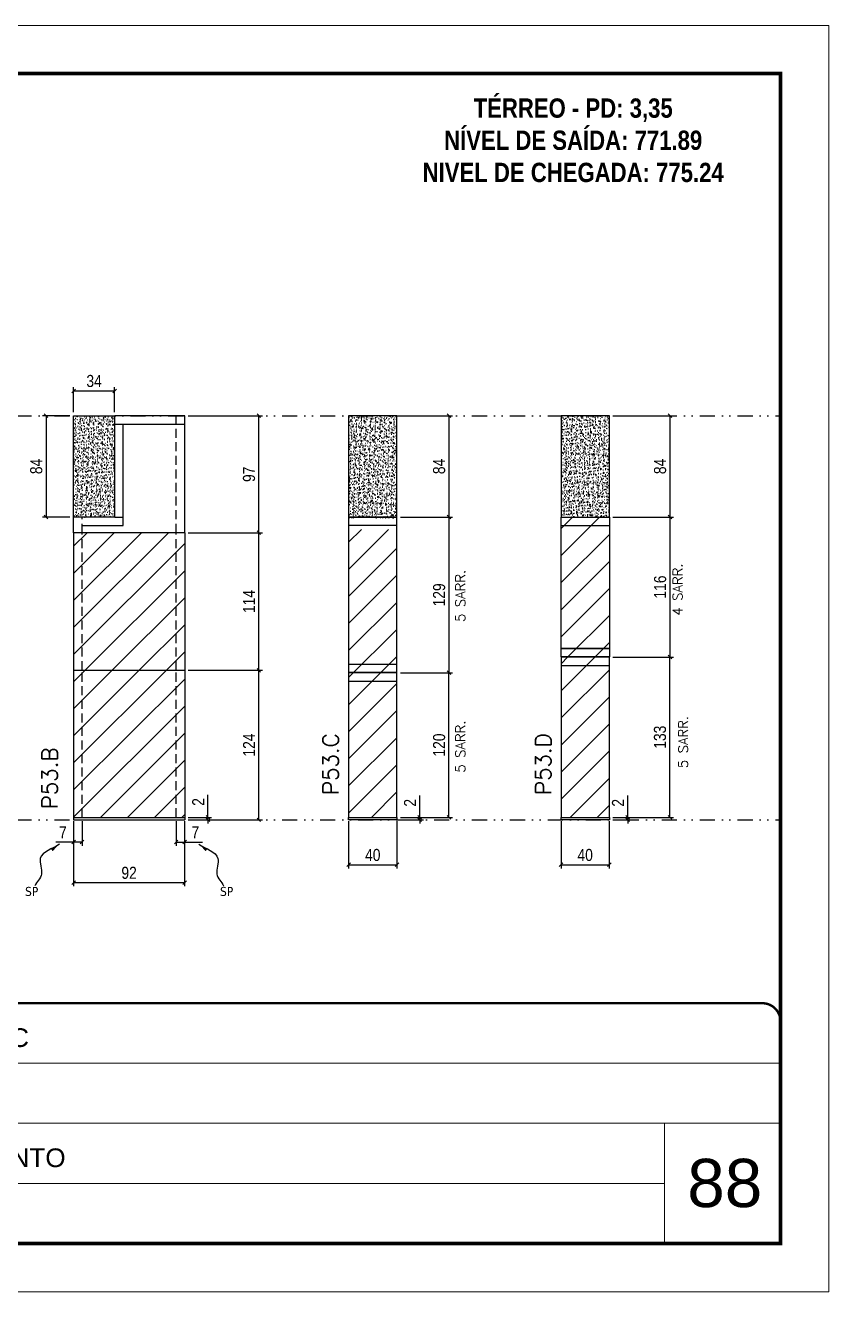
# Model space of a CAD drawing. Extents: x 2949 to 9203, y -16089 to 12527.
# Drawn here: x 8537 to 9203, y -12643 to -11593 of the extents above; entities that cross this region are included whole.
import ezdxf

# ---------------------------------------------------------------- set-up
doc = ezdxf.new("R2010")
doc.units = 0
for name, pattern in [('CONTINUO', [0]), ('DASHED', [0.75, 0.5, -0.25]), ('DIVIDE2', [0.625, 0.25, -0.125, 0, -0.125, 0, -0.125]), ('HIDDEN', [0.375, 0.25, -0.125])]:
    doc.linetypes.add(name, pattern=pattern)
for name, color, linetype, lineweight in [('CARIMBO', 255, 'Continuous', 9), ('Folhas', 255, 'Continuous', 9), ('Hachura', 251, 'Continuous', 9), ('SARRAFO DE PRESSAO', 251, 'DASHED', 9), ('Texto Seção', 7, 'Continuous', 15)]:
    doc.layers.add(name, color=color, linetype=linetype, lineweight=lineweight)
for name, color, linetype in [('COTA', 241, 'Continuous'), ('NOMENCLATURA', 7, 'Continuous'), ('Nível', 160, 'Continuous'), ('Painéis', 200, 'Continuous'), ('Romaneio', 10, 'Continuous'), ('SARR_2.2x7', 40, 'Continuous'), ('Sarrafo de Pressão', 42, 'HIDDEN'), ('texto', 7, 'Continuous')]:
    doc.layers.add(name, color=color, linetype=linetype)
doc.styles.add('ARIAL', font='arial.ttf')
doc.styles.add('COTA TECNICA', font='techl___.ttf', dxfattribs={"height": 10})
doc.styles.add('COTA TECNICA-50', font='techl___.ttf', dxfattribs={"height": 10})
doc.styles.add('REGUA-120', font='ROMANS.shx', dxfattribs={"height": 15})
doc.styles.add('ROMANC', font='techb___.ttf', dxfattribs={"height": 2.5})
doc.styles.add('ROMANS', font='romans.shx')
doc.styles.get("Standard").update_dxf_attribs({"font": 'arial.ttf'})
doc.dimstyles.new('COTA PAINEL-50', dxfattribs={"dimtxt": 10, "dimasz": 3, "dimexe": 3, "dimexo": 3, "dimgap": 3, "dimtad": 1, "dimdec": 1, "dimzin": 12, "dimdsep": 46, "dimtxsty": 'COTA TECNICA-50', "dimblk1": 'OBLIQUE', "dimblk2": 'OBLIQUE', "dimsah": 1, "dimcen": 0.9, "dimclrd": 4, "dimclre": 4, "dimclrt": 240, "dimadec": 1, "dimazin": 3, "dimtfac": 1, "dimtdec": 1, "dimtmove": 0, "dimatfit": 3, "dimfxl": 1, "dimtolj": 1, "dimtzin": 12, "dimarcsym": 0})
doc.dimstyles.new('PAINEL', dxfattribs={"dimtxt": 10, "dimasz": 3, "dimexe": 3, "dimexo": 3, "dimgap": 3, "dimtad": 1, "dimdec": 1, "dimzin": 12, "dimdsep": 46, "dimtxsty": 'COTA TECNICA', "dimblk1": 'OBLIQUE', "dimblk2": 'OBLIQUE', "dimsah": 1, "dimcen": 0.9, "dimclrd": 4, "dimclre": 4, "dimclrt": 240, "dimadec": 1, "dimazin": 3, "dimtfac": 1, "dimtdec": 1, "dimtmove": 0, "dimatfit": 3, "dimfxl": 1, "dimtolj": 1, "dimtzin": 12, "dimarcsym": 0})
doc.dimstyles.get("Standard").update_dxf_attribs({"dimtxt": 0.18, "dimasz": 0.18, "dimexe": 0.18, "dimexo": 0.0625, "dimgap": 0.09, "dimtad": 0, "dimtih": 1, "dimtoh": 1, "dimdec": 4, "dimzin": 0, "dimdsep": 46, "dimtxsty": 'Standard', "dimcen": 0.09, "dimadec": 0, "dimazin": 0, "dimtfac": 1, "dimtdec": 4, "dimtofl": 0, "dimtmove": 0, "dimatfit": 3, "dimfxl": 1, "dimtolj": 1, "dimtzin": 0, "dimarcsym": 0})
pattern_1 = [(45, (-121303.467, -37644.947), (-11.2253202, 11.2253202), [])]

# ---------------------------------------------------------------- blocks, each defined once
blk = doc.blocks.new('9999999999')
at = {"color": 30, "linetype": 'CONTINUO'}
for p, q in [((98564.6, 34379.6), (99584, 34379.6)), ((98564.6, 34329.8), (99488, 34329.8)), ((99584, 34329.8), (99488, 34329.8)), ((99488, 34329.8), (99488, 34230.2)), ((98564.6, 34280), (99488, 34280))]:
    blk.add_line(p, q, dxfattribs=at)
at = {"color": 30, "linetype": 'CONTINUO', "const_width": 2}
blk.add_lwpolyline([(99584, 34230.2), (99584, 34414.4, 0.414214), (99569, 34429.4), (98229, 34429.4, 0.414214), (98214, 34414.4), (98214, 34245.2, 0.414214), (98229, 34230.2), (99584, 34230.2)], format="xyb", dxfattribs=at)
at = {"layer": 'Folhas'}
blk.add_lwpolyline([(98139, 34190.2), (99624, 34190.2), (99624, 35240.2), (98139, 35240.2)], close=True, dxfattribs=at)
at = {"layer": 'Folhas', "color": 30, "const_width": 3}
blk.add_lwpolyline([(98214, 34230.2), (99584, 34230.2), (99584, 35200.2), (98214, 35200.2)], close=True, dxfattribs=at)
at = {"color": 7, "linetype": 'Continuous', "ltscale": 5, "style": 'ARIAL'}
for s, height, p in [('ROCONTEC', 15.48, (98837.7, 34393.1)), ('1° PAVIMENTO', 15.483, (98837.7, 34293.5))]:
    blk.add_text(s, height=height, dxfattribs=at).set_placement(p)
blk = doc.blocks.new('_Oblique')
at = {"color": 0, "linetype": 'ByBlock', "lineweight": -2}
blk.add_line((-0.5, -0.5), (0.5, 0.5), dxfattribs=at)
blk = doc.blocks.new('*D3126')
at = {"layer": 'COTA', "color": 4, "lineweight": -2, "transparency": 16777216}
for p, q in [((8804.8, -12253.1), (8804.8, -12292.4)), ((8844.8, -12253.1), (8844.8, -12292.4)), ((8804.8, -12289.4), (8844.8, -12289.4))]:
    blk.add_line(p, q, dxfattribs=at)
at = {"layer": 'Defpoints', "color": 0, "transparency": 16777216}
for p in [(8804.8, -12250.1), (8844.8, -12250.1), (8844.8, -12289.4)]:
    blk.add_point(p, dxfattribs=at)
at = {"layer": 'COTA', "color": 4, "lineweight": -2, "transparency": 16777216, "xscale": 3, "yscale": 3, "zscale": 3, "rotation": 180}
blk.add_blockref('_Oblique', (8804.8, -12289.4), dxfattribs=at)
at = {"layer": 'COTA', "color": 4, "lineweight": -2, "transparency": 16777216, "xscale": 3, "yscale": 3, "zscale": 3}
blk.add_blockref('_Oblique', (8844.8, -12289.4), dxfattribs=at)
at = {"layer": 'COTA', "color": 240, "transparency": 16777216, "insert": (8824.8, -12281.3), "char_height": 10, "attachment_point": 5, "style": 'COTA TECNICA'}
blk.add_mtext('\\A1;40', dxfattribs=at)
blk = doc.blocks.new('*D3127')
at = {"layer": 'COTA', "color": 4, "lineweight": -2, "transparency": 16777216}
for p, q in [((8863.7, -12250.1), (8863.7, -12231.9)), ((8847.8, -12250.1), (8866.7, -12250.1)), ((8847.8, -12252.1), (8866.7, -12252.1)), ((8863.7, -12252.1), (8863.7, -12250.1)), ((8863.7, -12252.1), (8863.7, -12255.1))]:
    blk.add_line(p, q, dxfattribs=at)
at = {"layer": 'Defpoints', "color": 0, "transparency": 16777216}
for p in [(8844.8, -12250.1), (8844.8, -12252.1), (8863.7, -12250.1)]:
    blk.add_point(p, dxfattribs=at)
at = {"layer": 'COTA', "color": 4, "lineweight": -2, "transparency": 16777216, "xscale": 3, "yscale": 3, "zscale": 3}
for p, rotation in [((8863.7, -12250.1), 270), ((8863.7, -12252.1), 90)]:
    blk.add_blockref('_Oblique', p, dxfattribs=dict(at, rotation=rotation))
at = {"layer": 'COTA', "color": 240, "transparency": 16777216, "insert": (8855.7, -12238), "char_height": 10, "attachment_point": 5, "rotation": 90, "style": 'COTA TECNICA-50'}
blk.add_mtext('\\A1;2', dxfattribs=at)
blk = doc.blocks.new('*D3140')
at = {"layer": 'COTA', "color": 4, "linetype": 'ByBlock', "lineweight": -2, "transparency": 16777216}
for p, q in [((8847.8, -12130.1), (8890.9, -12130.1)), ((8887.9, -12250.1), (8887.9, -12130.1)), ((8847.8, -12250.1), (8890.9, -12250.1))]:
    blk.add_line(p, q, dxfattribs=at)
at = {"layer": 'Defpoints', "color": 0, "linetype": 'ByBlock', "transparency": 16777216}
for p in [(8844.8, -12130.1), (8887.9, -12130.1), (8844.8, -12250.1)]:
    blk.add_point(p, dxfattribs=at)
at = {"layer": 'COTA', "color": 4, "linetype": 'ByBlock', "lineweight": -2, "transparency": 16777216, "xscale": 3, "yscale": 3, "zscale": 3}
for p, rotation in [((8887.9, -12130.1), 90), ((8887.9, -12250.1), 270)]:
    blk.add_blockref('_Oblique', p, dxfattribs=dict(at, rotation=rotation))
at = {"layer": 'COTA', "color": 240, "linetype": 'ByBlock', "transparency": 16777216, "insert": (8879.8, -12190.1), "char_height": 10, "attachment_point": 5, "rotation": 90, "style": 'COTA TECNICA'}
blk.add_mtext('\\A1;120', dxfattribs=at)
blk = doc.blocks.new('*D3128')
at = {"layer": 'COTA', "color": 4, "lineweight": -2, "transparency": 16777216}
for p, q in [((8980.8, -12253.1), (8980.8, -12292.4)), ((9020.8, -12253.1), (9020.8, -12292.4)), ((8980.8, -12289.4), (9020.8, -12289.4))]:
    blk.add_line(p, q, dxfattribs=at)
at = {"layer": 'Defpoints', "color": 0, "transparency": 16777216}
for p in [(8980.8, -12250.1), (9020.8, -12250.1), (9020.8, -12289.4)]:
    blk.add_point(p, dxfattribs=at)
at = {"layer": 'COTA', "color": 4, "lineweight": -2, "transparency": 16777216, "xscale": 3, "yscale": 3, "zscale": 3, "rotation": 180}
blk.add_blockref('_Oblique', (8980.8, -12289.4), dxfattribs=at)
at = {"layer": 'COTA', "color": 4, "lineweight": -2, "transparency": 16777216, "xscale": 3, "yscale": 3, "zscale": 3}
blk.add_blockref('_Oblique', (9020.8, -12289.4), dxfattribs=at)
at = {"layer": 'COTA', "color": 240, "transparency": 16777216, "insert": (9000.8, -12281.3), "char_height": 10, "attachment_point": 5, "style": 'COTA TECNICA'}
blk.add_mtext('\\A1;40', dxfattribs=at)
blk = doc.blocks.new('*D3129')
at = {"layer": 'COTA', "color": 4, "lineweight": -2, "transparency": 16777216}
for p, q in [((9036, -12250.1), (9036, -12231.9)), ((9023.8, -12250.1), (9039, -12250.1)), ((9023.8, -12252.1), (9039, -12252.1)), ((9036, -12252.1), (9036, -12250.1)), ((9036, -12252.1), (9036, -12255.1))]:
    blk.add_line(p, q, dxfattribs=at)
at = {"layer": 'Defpoints', "color": 0, "transparency": 16777216}
for p in [(9020.8, -12250.1), (9020.8, -12252.1), (9036, -12250.1)]:
    blk.add_point(p, dxfattribs=at)
at = {"layer": 'COTA', "color": 4, "lineweight": -2, "transparency": 16777216, "xscale": 3, "yscale": 3, "zscale": 3}
for p, rotation in [((9036, -12250.1), 270), ((9036, -12252.1), 90)]:
    blk.add_blockref('_Oblique', p, dxfattribs=dict(at, rotation=rotation))
at = {"layer": 'COTA', "color": 240, "transparency": 16777216, "insert": (9028, -12238), "char_height": 10, "attachment_point": 5, "rotation": 90, "style": 'COTA TECNICA-50'}
blk.add_mtext('\\A1;2', dxfattribs=at)
blk = doc.blocks.new('*D3141')
at = {"layer": 'COTA', "color": 4, "linetype": 'ByBlock', "lineweight": -2, "transparency": 16777216}
for p, q in [((9023.8, -11917.1), (9074, -11917.1)), ((9071, -11917.1), (9071, -12001.1)), ((9023.8, -12001.1), (9074, -12001.1))]:
    blk.add_line(p, q, dxfattribs=at)
at = {"layer": 'Defpoints', "color": 0, "linetype": 'ByBlock', "transparency": 16777216}
for p in [(9020.8, -11917.1), (9020.8, -12001.1), (9071, -12001.1)]:
    blk.add_point(p, dxfattribs=at)
at = {"layer": 'COTA', "color": 4, "linetype": 'ByBlock', "lineweight": -2, "transparency": 16777216, "xscale": 3, "yscale": 3, "zscale": 3}
for p, rotation in [((9071, -11917.1), 90), ((9071, -12001.1), 270)]:
    blk.add_blockref('_Oblique', p, dxfattribs=dict(at, rotation=rotation))
at = {"layer": 'COTA', "color": 240, "linetype": 'ByBlock', "transparency": 16777216, "insert": (9062.9, -11959.1), "char_height": 10, "attachment_point": 5, "rotation": 90, "style": 'COTA TECNICA'}
blk.add_mtext('\\A1;84', dxfattribs=at)
blk = doc.blocks.new('*D3142')
at = {"layer": 'COTA', "color": 4, "linetype": 'ByBlock', "lineweight": -2, "transparency": 16777216}
for p, q in [((9023.8, -12117.1), (9074, -12117.1)), ((9071, -12250.1), (9071, -12117.1)), ((9023.8, -12250.1), (9074, -12250.1))]:
    blk.add_line(p, q, dxfattribs=at)
at = {"layer": 'Defpoints', "color": 0, "linetype": 'ByBlock', "transparency": 16777216}
for p in [(9020.8, -12117.1), (9071, -12117.1), (9020.8, -12250.1)]:
    blk.add_point(p, dxfattribs=at)
at = {"layer": 'COTA', "color": 4, "linetype": 'ByBlock', "lineweight": -2, "transparency": 16777216, "xscale": 3, "yscale": 3, "zscale": 3}
for p, rotation in [((9071, -12117.1), 90), ((9071, -12250.1), 270)]:
    blk.add_blockref('_Oblique', p, dxfattribs=dict(at, rotation=rotation))
at = {"layer": 'COTA', "color": 240, "linetype": 'ByBlock', "transparency": 16777216, "insert": (9062.8, -12183.6), "char_height": 10, "attachment_point": 5, "rotation": 90, "style": 'COTA TECNICA'}
blk.add_mtext('\\A1;133', dxfattribs=at)
blk = doc.blocks.new('*D3130')
at = {"layer": 'COTA', "color": 4, "lineweight": -2, "transparency": 16777216}
for p, q in [((8576.9, -12253.1), (8576.9, -12307.2)), ((8668.9, -12253.1), (8668.9, -12307.2)), ((8576.9, -12304.2), (8668.9, -12304.2))]:
    blk.add_line(p, q, dxfattribs=at)
at = {"layer": 'Defpoints', "color": 0, "transparency": 16777216}
for p in [(8576.9, -12250.1), (8668.9, -12250.1), (8668.9, -12304.2)]:
    blk.add_point(p, dxfattribs=at)
at = {"layer": 'COTA', "color": 4, "lineweight": -2, "transparency": 16777216, "xscale": 3, "yscale": 3, "zscale": 3, "rotation": 180}
blk.add_blockref('_Oblique', (8576.9, -12304.2), dxfattribs=at)
at = {"layer": 'COTA', "color": 4, "lineweight": -2, "transparency": 16777216, "xscale": 3, "yscale": 3, "zscale": 3}
blk.add_blockref('_Oblique', (8668.9, -12304.2), dxfattribs=at)
at = {"layer": 'COTA', "color": 240, "transparency": 16777216, "insert": (8622.9, -12296.1), "char_height": 10, "attachment_point": 5, "style": 'COTA TECNICA'}
blk.add_mtext('\\A1;92', dxfattribs=at)
blk = doc.blocks.new('*D3131')
at = {"layer": 'COTA', "color": 4, "lineweight": -2, "transparency": 16777216}
for p, q in [((8661.9, -12253.1), (8661.9, -12273.6)), ((8668.9, -12255.1), (8668.9, -12273.6)), ((8661.9, -12270.6), (8668.9, -12270.6)), ((8668.9, -12270.6), (8683.7, -12270.6))]:
    blk.add_line(p, q, dxfattribs=at)
at = {"layer": 'Defpoints', "color": 0, "transparency": 16777216}
for p in [(8661.9, -12250.1), (8668.9, -12252.1), (8668.9, -12270.6)]:
    blk.add_point(p, dxfattribs=at)
at = {"layer": 'COTA', "color": 4, "lineweight": -2, "transparency": 16777216, "xscale": 3, "yscale": 3, "zscale": 3, "rotation": 180}
blk.add_blockref('_Oblique', (8661.9, -12270.6), dxfattribs=at)
at = {"layer": 'COTA', "color": 4, "lineweight": -2, "transparency": 16777216, "xscale": 3, "yscale": 3, "zscale": 3}
blk.add_blockref('_Oblique', (8668.9, -12270.6), dxfattribs=at)
at = {"layer": 'COTA', "color": 240, "transparency": 16777216, "insert": (8677.8, -12262.5), "char_height": 10, "attachment_point": 5, "style": 'COTA TECNICA-50'}
blk.add_mtext('\\A1;7', dxfattribs=at)
blk = doc.blocks.new('*D3132')
at = {"layer": 'COTA', "color": 4, "lineweight": -2, "transparency": 16777216}
for p, q in [((8583.9, -12253.1), (8583.9, -12273.6)), ((8576.9, -12255.1), (8576.9, -12273.6)), ((8576.9, -12270.6), (8562.2, -12270.6)), ((8583.9, -12270.6), (8576.9, -12270.6))]:
    blk.add_line(p, q, dxfattribs=at)
at = {"layer": 'Defpoints', "color": 0, "transparency": 16777216}
for p in [(8576.9, -12252.1), (8583.9, -12250.1), (8576.9, -12270.6)]:
    blk.add_point(p, dxfattribs=at)
at = {"layer": 'COTA', "color": 4, "lineweight": -2, "transparency": 16777216, "xscale": 3, "yscale": 3, "zscale": 3, "rotation": 180}
blk.add_blockref('_Oblique', (8576.9, -12270.6), dxfattribs=at)
at = {"layer": 'COTA', "color": 4, "lineweight": -2, "transparency": 16777216, "xscale": 3, "yscale": 3, "zscale": 3}
blk.add_blockref('_Oblique', (8583.9, -12270.6), dxfattribs=at)
at = {"layer": 'COTA', "color": 240, "transparency": 16777216, "insert": (8568.1, -12262.5), "char_height": 10, "attachment_point": 5, "style": 'COTA TECNICA-50'}
blk.add_mtext('\\A1;7', dxfattribs=at)
blk = doc.blocks.new('*D3133')
at = {"layer": 'Defpoints', "color": 0, "linetype": 'ByBlock', "transparency": 16777216}
for p in [(8668.9, -12128.1), (8730.4, -12128.1), (8668.9, -12252.1)]:
    blk.add_point(p, dxfattribs=at)
at = {"layer": 'Romaneio', "color": 4, "linetype": 'ByBlock', "lineweight": -2, "transparency": 16777216}
for p, q in [((8671.9, -12128.1), (8733.4, -12128.1)), ((8730.4, -12252.1), (8730.4, -12128.1)), ((8671.9, -12252.1), (8733.4, -12252.1))]:
    blk.add_line(p, q, dxfattribs=at)
at = {"layer": 'Romaneio', "color": 4, "linetype": 'ByBlock', "lineweight": -2, "transparency": 16777216, "xscale": 3, "yscale": 3, "zscale": 3}
for p, rotation in [((8730.4, -12128.1), 90), ((8730.4, -12252.1), 270)]:
    blk.add_blockref('_Oblique', p, dxfattribs=dict(at, rotation=rotation))
at = {"layer": 'Romaneio', "color": 240, "linetype": 'ByBlock', "transparency": 16777216, "insert": (8722.3, -12190.1), "char_height": 10, "attachment_point": 5, "rotation": 90, "style": 'COTA TECNICA'}
blk.add_mtext('\\A1;124', dxfattribs=at)
blk = doc.blocks.new('*D3134')
at = {"layer": 'COTA', "color": 4, "lineweight": -2, "transparency": 16777216}
for p, q in [((8688.2, -12250.1), (8688.2, -12231.3)), ((8671.9, -12250.1), (8691.2, -12250.1)), ((8671.9, -12252.1), (8691.2, -12252.1)), ((8688.2, -12252.1), (8688.2, -12250.1)), ((8688.2, -12252.1), (8688.2, -12255.1))]:
    blk.add_line(p, q, dxfattribs=at)
at = {"layer": 'Defpoints', "color": 0, "transparency": 16777216}
for p in [(8668.9, -12250.1), (8668.9, -12252.1), (8688.2, -12252.1)]:
    blk.add_point(p, dxfattribs=at)
at = {"layer": 'COTA', "color": 4, "lineweight": -2, "transparency": 16777216, "xscale": 3, "yscale": 3, "zscale": 3}
for p, rotation in [((8688.2, -12250.1), 270), ((8688.2, -12252.1), 90)]:
    blk.add_blockref('_Oblique', p, dxfattribs=dict(at, rotation=rotation))
at = {"layer": 'COTA', "color": 240, "transparency": 16777216, "insert": (8680.2, -12237.3), "char_height": 10, "attachment_point": 5, "rotation": 90, "style": 'COTA TECNICA-50'}
blk.add_mtext('\\A1;2', dxfattribs=at)
blk = doc.blocks.new('*D3135')
at = {"layer": 'COTA', "color": 4, "linetype": 'ByBlock', "lineweight": -2, "transparency": 16777216}
for p, q in [((8671.9, -12014.1), (8733.4, -12014.1)), ((8730.4, -12128.1), (8730.4, -12014.1)), ((8674.3, -12128.1), (8733.4, -12128.1))]:
    blk.add_line(p, q, dxfattribs=at)
at = {"layer": 'Defpoints', "color": 0, "linetype": 'ByBlock', "transparency": 16777216}
for p in [(8668.9, -12014.1), (8730.4, -12014.1), (8671.3, -12128.1)]:
    blk.add_point(p, dxfattribs=at)
at = {"layer": 'COTA', "color": 4, "linetype": 'ByBlock', "lineweight": -2, "transparency": 16777216, "xscale": 3, "yscale": 3, "zscale": 3}
for p, rotation in [((8730.4, -12014.1), 90), ((8730.4, -12128.1), 270)]:
    blk.add_blockref('_Oblique', p, dxfattribs=dict(at, rotation=rotation))
at = {"layer": 'COTA', "color": 240, "linetype": 'ByBlock', "transparency": 16777216, "insert": (8722.3, -12071.1), "char_height": 10, "attachment_point": 5, "rotation": 90, "style": 'COTA TECNICA'}
blk.add_mtext('\\A1;114', dxfattribs=at)
blk = doc.blocks.new('*D3144')
at = {"layer": 'COTA', "color": 4, "linetype": 'ByBlock', "lineweight": -2, "transparency": 16777216}
for p, q in [((8847.8, -11917.1), (8890.9, -11917.1)), ((8887.9, -11917.1), (8887.9, -12001.1)), ((8847.8, -12001.1), (8890.9, -12001.1))]:
    blk.add_line(p, q, dxfattribs=at)
at = {"layer": 'Defpoints', "color": 0, "linetype": 'ByBlock', "transparency": 16777216}
for p in [(8844.8, -11917.1), (8844.8, -12001.1), (8887.9, -12001.1)]:
    blk.add_point(p, dxfattribs=at)
at = {"layer": 'COTA', "color": 4, "linetype": 'ByBlock', "lineweight": -2, "transparency": 16777216, "xscale": 3, "yscale": 3, "zscale": 3}
for p, rotation in [((8887.9, -11917.1), 90), ((8887.9, -12001.1), 270)]:
    blk.add_blockref('_Oblique', p, dxfattribs=dict(at, rotation=rotation))
at = {"layer": 'COTA', "color": 240, "linetype": 'ByBlock', "transparency": 16777216, "insert": (8879.8, -11959.1), "char_height": 10, "attachment_point": 5, "rotation": 90, "style": 'COTA TECNICA'}
blk.add_mtext('\\A1;84', dxfattribs=at)
blk = doc.blocks.new('*D3136')
at = {"layer": 'COTA', "color": 4, "linetype": 'ByBlock', "lineweight": -2, "transparency": 16777216}
for p, q in [((8847.8, -12001.1), (8890.9, -12001.1)), ((8887.9, -12001.1), (8887.9, -12130.1)), ((8847.8, -12130.1), (8890.9, -12130.1))]:
    blk.add_line(p, q, dxfattribs=at)
at = {"layer": 'Defpoints', "color": 0, "linetype": 'ByBlock', "transparency": 16777216}
for p in [(8844.8, -12001.1), (8844.8, -12130.1), (8887.9, -12130.1)]:
    blk.add_point(p, dxfattribs=at)
at = {"layer": 'COTA', "color": 4, "linetype": 'ByBlock', "lineweight": -2, "transparency": 16777216, "xscale": 3, "yscale": 3, "zscale": 3}
for p, rotation in [((8887.9, -12001.1), 90), ((8887.9, -12130.1), 270)]:
    blk.add_blockref('_Oblique', p, dxfattribs=dict(at, rotation=rotation))
at = {"layer": 'COTA', "color": 240, "linetype": 'ByBlock', "transparency": 16777216, "insert": (8879.8, -12065.6), "char_height": 10, "attachment_point": 5, "rotation": 90, "style": 'COTA TECNICA'}
blk.add_mtext('\\A1;129', dxfattribs=at)
blk = doc.blocks.new('*D3143')
at = {"layer": 'COTA', "color": 4, "lineweight": -2, "transparency": 16777216}
for p, q in [((9023.8, -12001.1), (9074, -12001.1)), ((9071, -12001.1), (9071, -12117.1)), ((9023.8, -12117.1), (9074, -12117.1))]:
    blk.add_line(p, q, dxfattribs=at)
at = {"layer": 'Defpoints', "color": 0, "transparency": 16777216}
for p in [(9020.8, -12001.1), (9020.8, -12117.1), (9071, -12117.1)]:
    blk.add_point(p, dxfattribs=at)
at = {"layer": 'COTA', "color": 4, "lineweight": -2, "transparency": 16777216, "xscale": 3, "yscale": 3, "zscale": 3}
for p, rotation in [((9071, -12001.1), 90), ((9071, -12117.1), 270)]:
    blk.add_blockref('_Oblique', p, dxfattribs=dict(at, rotation=rotation))
at = {"layer": 'COTA', "color": 240, "transparency": 16777216, "insert": (9062.9, -12059.1), "char_height": 10, "attachment_point": 5, "rotation": 90, "style": 'COTA TECNICA'}
blk.add_mtext('\\A1;116', dxfattribs=at)
blk = doc.blocks.new('*D3146')
at = {"layer": 'COTA', "color": 4, "linetype": 'ByBlock', "lineweight": -2, "transparency": 16777216}
for p, q in [((8671.9, -11917.1), (8733.4, -11917.1)), ((8730.4, -12014.1), (8730.4, -11917.1)), ((8671.9, -12014.1), (8733.4, -12014.1))]:
    blk.add_line(p, q, dxfattribs=at)
at = {"layer": 'Defpoints', "color": 0, "linetype": 'ByBlock', "transparency": 16777216}
for p in [(8668.9, -11917.1), (8730.4, -11917.1), (8668.9, -12014.1)]:
    blk.add_point(p, dxfattribs=at)
at = {"layer": 'COTA', "color": 4, "linetype": 'ByBlock', "lineweight": -2, "transparency": 16777216, "xscale": 3, "yscale": 3, "zscale": 3}
for p, rotation in [((8730.4, -11917.1), 90), ((8730.4, -12014.1), 270)]:
    blk.add_blockref('_Oblique', p, dxfattribs=dict(at, rotation=rotation))
at = {"layer": 'COTA', "color": 240, "linetype": 'ByBlock', "transparency": 16777216, "insert": (8722.3, -11965.6), "char_height": 10, "attachment_point": 5, "rotation": 90, "style": 'COTA TECNICA'}
blk.add_mtext('\\A1;97', dxfattribs=at)
blk = doc.blocks.new('*D3148')
at = {"layer": 'COTA', "color": 4, "lineweight": -2, "transparency": 16777216}
for p, q in [((8573.9, -11917.1), (8551.1, -11917.1)), ((8554.1, -11917.1), (8554.1, -12001.1)), ((8573.9, -12001.1), (8551.1, -12001.1))]:
    blk.add_line(p, q, dxfattribs=at)
at = {"layer": 'Defpoints', "color": 0, "transparency": 16777216}
for p in [(8576.9, -11917.1), (8554.1, -12001.1), (8576.9, -12001.1)]:
    blk.add_point(p, dxfattribs=at)
at = {"layer": 'COTA', "color": 4, "lineweight": -2, "transparency": 16777216, "xscale": 3, "yscale": 3, "zscale": 3}
for p, rotation in [((8554.1, -11917.1), 90), ((8554.1, -12001.1), 270)]:
    blk.add_blockref('_Oblique', p, dxfattribs=dict(at, rotation=rotation))
at = {"layer": 'COTA', "color": 240, "transparency": 16777216, "insert": (8546, -11959.1), "char_height": 10, "attachment_point": 5, "rotation": 90, "style": 'COTA TECNICA-50'}
blk.add_mtext('\\A1;84', dxfattribs=at)
blk = doc.blocks.new('*D3149')
at = {"layer": 'COTA', "color": 4, "lineweight": -2, "transparency": 16777216}
for p, q in [((8576.9, -11914.1), (8576.9, -11893.5)), ((8576.9, -11896.5), (8610.9, -11896.5)), ((8610.9, -11914.1), (8610.9, -11893.5))]:
    blk.add_line(p, q, dxfattribs=at)
at = {"layer": 'Defpoints', "color": 0, "transparency": 16777216}
for p in [(8610.9, -11896.5), (8576.9, -11917.1), (8610.9, -11917.1)]:
    blk.add_point(p, dxfattribs=at)
at = {"layer": 'COTA', "color": 4, "lineweight": -2, "transparency": 16777216, "xscale": 3, "yscale": 3, "zscale": 3, "rotation": 180}
blk.add_blockref('_Oblique', (8576.9, -11896.5), dxfattribs=at)
at = {"layer": 'COTA', "color": 4, "lineweight": -2, "transparency": 16777216, "xscale": 3, "yscale": 3, "zscale": 3}
blk.add_blockref('_Oblique', (8610.9, -11896.5), dxfattribs=at)
at = {"layer": 'COTA', "color": 240, "transparency": 16777216, "insert": (8593.9, -11888.3), "char_height": 10, "attachment_point": 5, "style": 'COTA TECNICA-50'}
blk.add_mtext('\\A1;34', dxfattribs=at)

msp = doc.modelspace()

# ---------------------------------------------------------------- hatches: boundary and pattern name
at = {"layer": 'COTA', "linetype": 'ByBlock'}
h = msp.add_hatch(dxfattribs=at)
h.set_pattern_fill('AR-CONC', color=256, scale=0.03)
h.paths.add_polyline_path([(8610.95, -11917.06), (8576.95, -11917.06), (8576.95, -12001.06), (8610.95, -12001.06)])
h = msp.add_hatch(dxfattribs=at)
h.set_pattern_fill('AR-CONC', color=256, scale=0.03)
h.set_pattern_definition([(50, (-122920.3215, -41195.2722), (5.46554007, -0.47817257), [0.5715, -6.2865]), (355, (-122920.3215, -41195.272), (-1.05730264, 5.73170536), [0.4572, -5.02921753]), (100.4514447, (-122919.866, -41195.312), (4.40823741, 5.25353256), [0.48570026, -5.34270734]), (46.1842, (-122920.3215, -41193.748), (8.13237123, -1.26126984), [0.85725, -9.42975]), (96.6355576, (-122919.644, -41193.853), (7.122124, 7.42278374), [0.7285507, -8.01406824]), (351.184151, (-122920.3215, -41193.748), (7.122124, 7.42278374), [0.685799, -7.54379196]), (21, (-122919.5595, -41194.1292), (4.54843174, -3.06795595), [0.5715, -6.2865]), (326, (-122919.5595, -41194.129), (1.85406085, 5.52563898), [0.4572, -5.0292]), (71.451445, (-122919.1805, -41194.385), (6.40249258, 2.45768307), [0.48570026, -5.34269813]), (37.5, (-122920.3215, -41195.2722), (0.092658098, 2.536651166), [0, -4.96824, 0, -5.1054, 0, -5.04825]), (7.5, (-122920.3215, -41195.2722), (2.004589875, 3.005417245), [0, -2.91084, 0, -4.85394, 0, -1.92405]), (327.5, (-122922.0208, -41195.2722), (4.067717855, -0.17186232), [0, -1.905, 0, -5.9436, 0, -7.8867]), (317.5, (-122922.7828, -41195.2722), (4.44387544, 0.76279473), [0, -2.4765, 0, -3.94716, 0, -5.6007])])
h.paths.add_polyline_path([(8804.78, -12001.86), (8844.78, -12001.86), (8844.78, -11917.06), (8804.78, -11917.06)])
h = msp.add_hatch(dxfattribs=at)
h.set_pattern_fill('AR-CONC', color=256, scale=0.03)
h.set_pattern_definition([(50, (-122744.2647, -41154.4722), (5.46554007, -0.47817257), [0.5715, -6.2865]), (355, (-122744.2647, -41154.472), (-1.05730264, 5.73170536), [0.4572, -5.02921753]), (100.4514447, (-122743.809, -41154.512), (4.40823741, 5.25353256), [0.48570026, -5.34270734]), (46.1842, (-122744.265, -41152.948), (8.13237123, -1.26126984), [0.85725, -9.42975]), (96.6355576, (-122743.587, -41153.053), (7.122124, 7.42278374), [0.7285507, -8.01406824]), (351.184151, (-122744.265, -41152.948), (7.122124, 7.42278374), [0.685799, -7.54379196]), (21, (-122743.5027, -41153.3292), (4.54843174, -3.06795595), [0.5715, -6.2865]), (326, (-122743.5027, -41153.329), (1.85406085, 5.52563898), [0.4572, -5.0292]), (71.451445, (-122743.1237, -41153.585), (6.40249258, 2.45768307), [0.48570026, -5.34269813]), (37.5, (-122744.2647, -41154.4722), (0.092658098, 2.536651166), [0, -4.96824, 0, -5.1054, 0, -5.04825]), (7.5, (-122744.2647, -41154.4722), (2.004589875, 3.005417245), [0, -2.91084, 0, -4.85394, 0, -1.92405]), (327.5, (-122745.964, -41154.4722), (4.067717855, -0.17186232), [0, -1.905, 0, -5.9436, 0, -7.8867]), (317.5, (-122746.726, -41154.4722), (4.44387544, 0.76279473), [0, -2.4765, 0, -3.94716, 0, -5.6007])])
h.paths.add_polyline_path([(8980.84, -12001.06), (9020.84, -12001.06), (9020.84, -11917.06), (8980.84, -11917.06)])
at = {"layer": 'Hachura'}
h = msp.add_hatch(dxfattribs=at)
h.set_pattern_fill('ANSI31', color=256, scale=5)
h.paths.add_polyline_path([(9020.84, -12001.06), (8980.84, -12001.06), (8980.84, -12117.06), (9020.84, -12117.06)])
at = {"layer": 'Hachura', "linetype": 'ByBlock'}
h = msp.add_hatch(dxfattribs=at)
h.set_pattern_fill('ANSI31', color=256, scale=5)
h.set_pattern_definition(pattern_1)
h.paths.add_polyline_path([(8844.78, -12011.26), (8804.78, -12011.26), (8804.78, -12250.06), (8844.78, -12250.06)])
h = msp.add_hatch(dxfattribs=at)
h.set_pattern_fill('ANSI31', color=256, scale=5)
h.set_pattern_definition(pattern_1)
h.paths.add_polyline_path([(8668.95, -12014.06), (8576.95, -12014.06), (8576.95, -12128.06), (8668.95, -12128.06)])
at = {"layer": 'Hachura'}
h = msp.add_hatch(dxfattribs=at)
h.set_pattern_fill('ANSI31', color=256, scale=5)
h.paths.add_polyline_path([(9020.84, -12117.06), (8980.84, -12117.06), (8980.84, -12250.06), (9020.84, -12250.06)])
at = {"layer": 'Hachura', "linetype": 'ByBlock'}
h = msp.add_hatch(dxfattribs=at)
h.set_pattern_fill('ANSI31', color=256, scale=5)
h.set_pattern_definition(pattern_1)
h.paths.add_polyline_path([(8668.95, -12128.06), (8576.95, -12128.06), (8576.95, -12250.06), (8668.95, -12250.06)])

# ---------------------------------------------------------------- linework, layer by layer
at = {"layer": 'COTA', "linetype": 'ByBlock'}
for p, q in [((8576.95, -12001.06), (8576.95, -11917.06)), ((8576.95, -11917.06), (8610.95, -11917.06))]:
    msp.add_line(p, q, dxfattribs=at)
for points in [[(8804.78, -12001.06), (8844.78, -12001.06), (8844.78, -11917.06), (8804.78, -11917.06)], [(8980.84, -12001.06), (9020.84, -12001.06), (9020.84, -11917.06), (8980.84, -11917.06)]]:
    msp.add_lwpolyline(points, close=True, dxfattribs=at)
at = {"layer": 'Nível', "color": 4, "linetype": 'DIVIDE2', "ltscale": 50}
for p, q in [((8152.19, -11917.06), (9162.53, -11917.06)), ((8152.19, -12252.06), (9162.53, -12252.06))]:
    msp.add_line(p, q, dxfattribs=at)
at = {"layer": 'Painéis'}
for p, q in [((8610.95, -12001.06), (8610.95, -11917.06)), ((8668.95, -11917.06), (8610.95, -11917.06)), ((8668.95, -12014.06), (8668.95, -11917.06)), ((8576.95, -12014.06), (8576.95, -12001.06)), ((8610.95, -12001.06), (8576.95, -12001.06)), ((8980.84, -12001.06), (9020.84, -12001.06)), ((8980.84, -12117.06), (8980.84, -12001.06)), ((9020.84, -12001.06), (9020.84, -12117.06)), ((8980.84, -12117.06), (9020.84, -12117.06)), ((9020.84, -12117.06), (8980.84, -12117.06))]:
    msp.add_line(p, q, dxfattribs=at)
at = {"layer": 'Painéis', "linetype": 'ByBlock'}
for p, q in [((8844.78, -12001.06), (8804.78, -12001.06)), ((8804.78, -12001.06), (8804.78, -12130.06)), ((8844.78, -12130.06), (8844.78, -12001.06)), ((8576.95, -12014.06), (8576.95, -12252.06)), ((8668.95, -12014.06), (8576.95, -12014.06)), ((8668.95, -12014.06), (8576.95, -12014.06)), ((8668.95, -12014.06), (8668.95, -12252.06)), ((8576.95, -12128.06), (8668.95, -12128.06)), ((8576.95, -12128.06), (8668.95, -12128.06)), ((8804.78, -12130.06), (8844.78, -12130.06)), ((8576.95, -12250.06), (8668.95, -12250.06)), ((8576.95, -12252.06), (8668.95, -12252.06))]:
    msp.add_line(p, q, dxfattribs=at)
at = {"layer": 'Painéis'}
for points in [[(8980.84, -12250.06), (9020.84, -12250.06), (9020.84, -12117.06), (8980.84, -12117.06)], [(8980.84, -12117.06), (9020.84, -12117.06), (9020.84, -12117.06), (8980.84, -12117.06)], [(8804.78, -12250.06), (8844.78, -12250.06), (8844.78, -12130.06), (8804.78, -12130.06)], [(8804.78, -12250.06), (8844.78, -12250.06), (8844.78, -12252.06), (8804.78, -12252.06)], [(8980.84, -12250.06), (9020.84, -12250.06), (9020.84, -12252.06), (8980.84, -12252.06)]]:
    msp.add_lwpolyline(points, close=True, dxfattribs=at)
at = {"layer": 'SARR_2.2x7'}
for p, q in [((8610.95, -11924.06), (8668.95, -11924.06)), ((8617.95, -12001.06), (8617.95, -11924.06)), ((8610.95, -12001.06), (8617.95, -12001.06)), ((8617.95, -12008.06), (8617.95, -12001.06)), ((8583.95, -12008.06), (8617.95, -12008.06)), ((8844.78, -12008.06), (8804.78, -12008.06)), ((8980.84, -12008.06), (9020.84, -12008.06)), ((8980.84, -12110.06), (9020.84, -12110.06)), ((9020.84, -12110.06), (8980.84, -12110.06)), ((8804.78, -12123.06), (8844.78, -12123.06)), ((8980.84, -12124.06), (9020.84, -12124.06)), ((8980.84, -12124.06), (9020.84, -12124.06)), ((8804.78, -12137.06), (8844.78, -12137.06))]:
    msp.add_line(p, q, dxfattribs=at)
at = {"layer": 'Sarrafo de Pressão', "ltscale": 30}
for p, q in [((8661.95, -12014.06), (8661.95, -11917.06)), ((8583.95, -12014.06), (8583.95, -12001.06)), ((8583.95, -12128.06), (8583.95, -12014.06)), ((8661.95, -12128.06), (8661.95, -12014.06)), ((8583.95, -12250.06), (8583.95, -12128.06)), ((8661.95, -12250.06), (8661.95, -12128.06))]:
    msp.add_line(p, q, dxfattribs=at)

# ---------------------------------------------------------------- block references
at = {"layer": 'SARRAFO DE PRESSAO', "color": 6, "linetype": 'ByBlock'}
msp.add_blockref('9999999999', (-90421.44, -46833.55), dxfattribs=at)

# ---------------------------------------------------------------- texts
at = {"layer": 'CARIMBO', "style": 'ARIAL'}
msp.add_text('88', height=40, dxfattribs=at).set_placement((9085.39, -12573.2))
at = {"layer": 'NOMENCLATURA', "color": 2, "insert": (8990.86, -11627.28), "char_height": 16, "attachment_point": 2, "style": 'ROMANC'}
msp.add_mtext_dynamic_manual_height_columns('\\PTÉRREO - PD: 3,35\\PNÍVEL DE SAÍDA: 771.89\\PNIVEL DE CHEGADA: 775.24', width=300.2766, gutter_width=1, heights=[0], dxfattribs=at)
at = {"layer": 'texto', "color": 0, "char_height": 7.5, "attachment_point": 5}
for insert in [(8542.17, -12311.55), (8703.72, -12311.55)]:
    msp.add_mtext('{\\fTahoma|b0|i0|c0|p34;\\C4;SP}', dxfattribs=dict(at, insert=insert))
at = {"layer": 'Texto Seção', "linetype": 'Continuous', "style": 'ROMANS'}
for s, p in [('4 SARR.', (9081.35, -12082.82)), ('5 SARR.', (8901.37, -12088.06)), ('5 SARR.', (9085.99, -12209.3)), ('5 SARR.', (8901.37, -12213.02))]:
    msp.add_text(s, height=8, rotation=90, dxfattribs=at).set_placement(p)
at = {"layer": 'Texto Seção', "style": 'REGUA-120'}
msp.add_text('P53.B', height=13, rotation=90, dxfattribs=at).set_placement((8563.67, -12243.42))
at = {"layer": 'Texto Seção', "char_height": 13, "width": 285.3299, "attachment_point": 7, "rotation": 90, "style": 'REGUA-120'}
for s, insert in [('P53.C', (8796.45, -12231.59)), ('P53.D', (8972.51, -12231.59))]:
    msp.add_mtext(s, dxfattribs=dict(at, insert=insert))

# ---------------------------------------------------------------- dimensions: what is measured, and where the dimension line sits
at = {"layer": 'COTA'}
for base, p1, p2, picture, middle in [((8610.95, -11896.47), (8576.95, -11917.06), (8610.95, -11917.06), '*D3149', (8593.95, -11888.26)), ((8668.95, -12270.57), (8661.95, -12250.06), (8668.95, -12252.06), '*D3131', (8677.81, -12262.5))]:
    dim = msp.add_linear_dim(base=base, p1=p1, p2=p2, dimstyle='COTA PAINEL-50', dxfattribs=at)
    dim.commit()
    dim.dimension.update_dxf_attribs({"geometry": picture, "text_midpoint": middle})
for base, p1, p2, picture, middle in [((8554.11, -12001.06), (8576.95, -11917.06), (8576.95, -12001.06), '*D3148', (8554.11, -11959.06)), ((8688.2, -12252.06), (8668.95, -12250.06), (8668.95, -12252.06), '*D3134', (8688.2, -12237.31)), ((8863.69, -12250.06), (8844.78, -12252.06), (8844.78, -12250.06), '*D3127', (8863.69, -12238)), ((9035.96, -12250.06), (9020.84, -12252.06), (9020.84, -12250.06), '*D3129', (9035.96, -12238))]:
    dim = msp.add_linear_dim(base=base, p1=p1, p2=p2, angle=90, dimstyle='COTA PAINEL-50', dxfattribs=at)
    dim.commit()
    dim.dimension.update_dxf_attribs({"geometry": picture, "text_midpoint": middle, "dimtype": 160})
at = {"layer": 'COTA', "linetype": 'ByBlock'}
for base, p1, p2, picture, middle in [((8730.41, -11917.06), (8668.95, -12014.06), (8668.95, -11917.06), '*D3146', (8722.31, -11965.56)), ((9070.99, -12001.06), (9020.84, -11917.06), (9020.84, -12001.06), '*D3141', (9062.89, -11959.06)), ((8887.86, -12130.06), (8844.78, -12001.06), (8844.78, -12130.06), '*D3136', (8879.78, -12065.56)), ((8730.41, -12014.06), (8671.28, -12128.06), (8668.95, -12014.06), '*D3135', (8722.33, -12071.06)), ((9070.99, -12117.06), (9020.84, -12250.06), (9020.84, -12117.06), '*D3142', (9062.77, -12183.56)), ((8887.86, -12130.06), (8844.78, -12250.06), (8844.78, -12130.06), '*D3140', (8879.76, -12190.06))]:
    dim = msp.add_linear_dim(base=base, p1=p1, p2=p2, angle=90, dimstyle='PAINEL', dxfattribs=at)
    dim.commit()
    dim.dimension.update_dxf_attribs({"geometry": picture, "text_midpoint": middle})
dim = msp.add_linear_dim(base=(8887.86, -12001.06), p1=(8844.78, -11917.06), p2=(8844.78, -12001.06), angle=90, dimstyle='PAINEL', dxfattribs=at)
dim.commit()
dim.dimension.update_dxf_attribs({"geometry": '*D3144', "text_midpoint": (8887.86, -11959.06), "dimtype": 160})
at = {"layer": 'COTA'}
for base, p1, p2, angle, dimstyle, picture, middle in [((9070.99, -12117.06), (9020.84, -12001.06), (9020.84, -12117.06), 90, 'PAINEL', '*D3143', (9062.88, -12059.06)), ((8576.95, -12270.57), (8583.95, -12250.06), (8576.95, -12252.06), 180, 'COTA PAINEL-50', '*D3132', (8568.08, -12262.5))]:
    dim = msp.add_linear_dim(base=base, p1=p1, p2=p2, angle=angle, dimstyle=dimstyle, dxfattribs=at)
    dim.commit()
    dim.dimension.update_dxf_attribs({"geometry": picture, "text_midpoint": middle})
for base, p1, p2, picture, middle in [((8668.95, -12304.23), (8576.95, -12250.06), (8668.95, -12250.06), '*D3130', (8622.95, -12296.15)), ((8844.78, -12289.41), (8804.78, -12250.06), (8844.78, -12250.06), '*D3126', (8824.78, -12281.3)), ((9020.84, -12289.41), (8980.84, -12250.06), (9020.84, -12250.06), '*D3128', (9000.84, -12281.3))]:
    dim = msp.add_linear_dim(base=base, p1=p1, p2=p2, dimstyle='PAINEL', override={"dimarcsym": 2}, dxfattribs=at)
    dim.commit()
    dim.dimension.update_dxf_attribs({"geometry": picture, "text_midpoint": middle})
at = {"layer": 'Romaneio', "linetype": 'ByBlock'}
dim = msp.add_aligned_dim(p1=(8668.95, -12252.06), p2=(8668.95, -12128.06), distance=-61.46, dimstyle='PAINEL', dxfattribs=at)
dim.commit()
dim.dimension.update_dxf_attribs({"geometry": '*D3133', "text_midpoint": (8722.33, -12190.06)})

# ---------------------------------------------------------------- leaders
at = {"layer": 'COTA', "path_type": 1}
for points in [[(8565.12, -12272.24), (8549.33, -12284.08), (8550.26, -12297.08), (8544.7, -12306.86)], [(8680.77, -12272.24), (8696.56, -12284.08), (8695.63, -12297.08), (8701.19, -12306.86)]]:
    msp.add_leader(points, dimstyle='Standard', override={"dimasz": 8}, dxfattribs=at)

doc.saveas('drawing.dxf')
